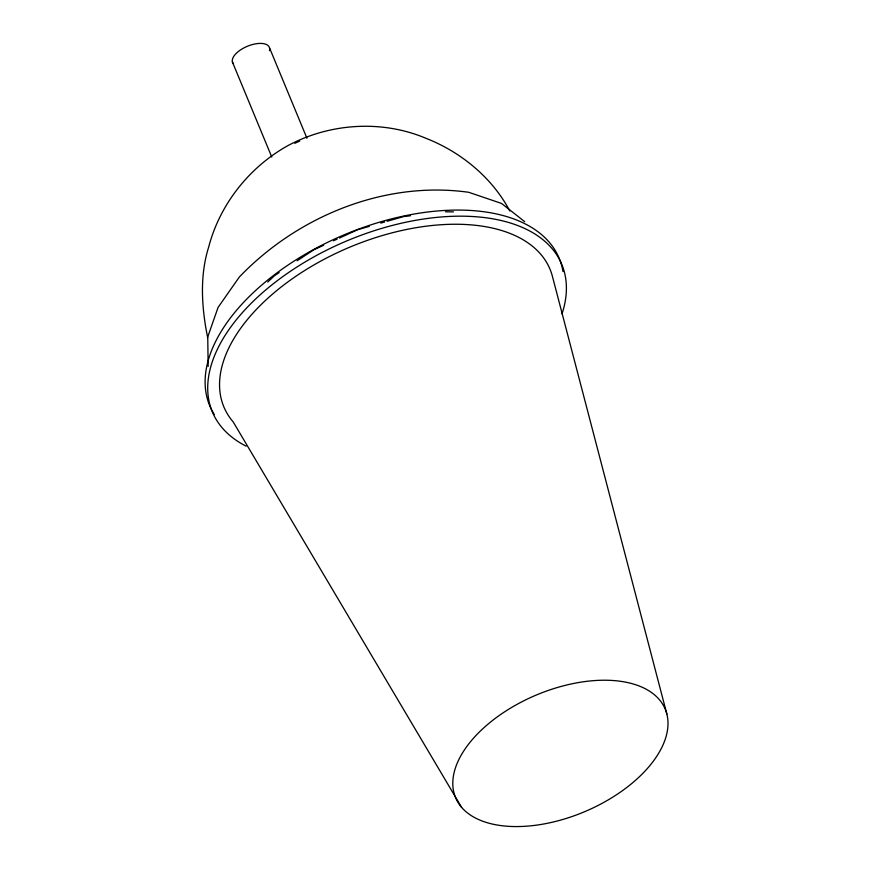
<?xml version="1.0" encoding="UTF-8"?>
<svg xmlns="http://www.w3.org/2000/svg" width="870" height="870" viewBox="0 0 870 870"><rect width="100%" height="100%" fill="white"/><g stroke="black" fill="none" stroke-linecap="round" stroke-linejoin="round"><path stroke-width="1.3" d="M267.732 282.043L274.681 275.54L279.161 272.593M297.083 260.793L313.896 249.733L323.673 245.264M294.778 143.333L299.715 141.07M333.449 240.794L337.114 239.119M339.55 237.999L357.885 229.626L369.337 226.363M380.777 223.09L384.594 222.002M387.139 221.284L403.669 216.565L410.412 215.793M445.429 211.769L453.466 211.888M524.74 221.698L501.533 203.439L468.734 192.292C384.54 180.471 297.409 216.325 239.315 277.051L218.087 307.382L207.745 336.907L208.158 366.433M461.589 807.36L233.258 422.015A177.001 98.212 -23 0 1 341.214 250.897A177.001 98.212 -23 0 1 552.559 276.888L666.855 714.063A113.785 63.14 -23 0 1 520.695 826.5A113.785 63.14 -23 0 1 493.616 719.631A113.785 63.14 -23 0 1 666.855 714.063M509.82 211.029C492.366 177.784 460.85 151.935 426.126 138.373C381.887 119.592 329.523 123.105 287.426 145.877C249.07 167.453 219.773 204.472 208.648 247.167C199.469 276.258 201.666 308.078 207.658 337.582M269.591 48.024L306.969 138.297M232.333 61.792L271.788 157.078M233.53 63.912A19.869 9.342 -22.5 0 1 248.885 45.686A19.869 9.342 -22.5 0 1 269.461 50.645M246.156 446.19A189.649 105.227 -23 0 1 347.435 240.631A189.649 105.227 -23 0 1 562.009 313.896M214.314 414.577A189.649 105.227 -23 0 1 347.163 233.573A189.649 105.227 -23 0 1 562.966 271.538"/></g></svg>
